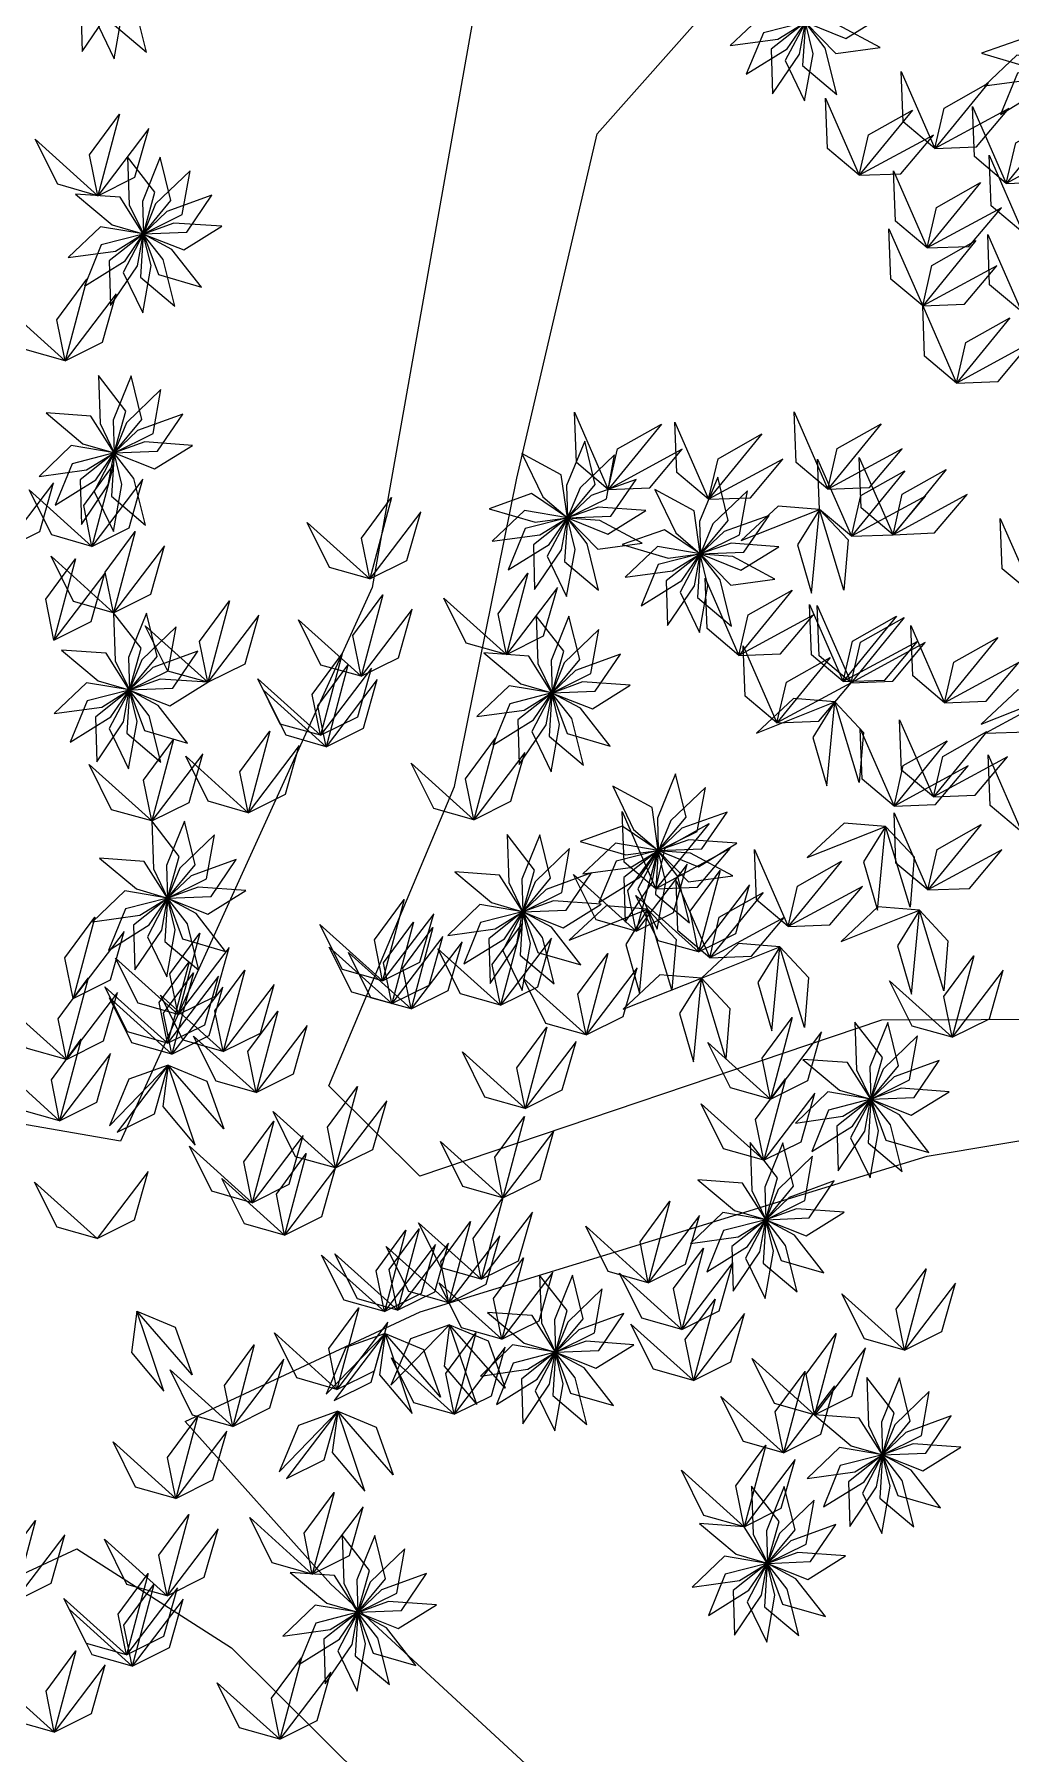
# Model space of a CAD drawing. Header units: inches. Extents: x -422522 to 22891, y -2973 to 414515.
# Drawn here: x 16806.9 to 16876.3, y 8035.8 to 8158.2 of the extents above; entities that cross this region are included whole.
import ezdxf

# ---------------------------------------------------------------- set-up
doc = ezdxf.new("R2010")
doc.units = ezdxf.units.IN
doc.header["$MEASUREMENT"] = 0
doc.layers.add('ARREDAMENTO', color=8, linetype='Continuous', lineweight=18)

msp = doc.modelspace()

# ---------------------------------------------------------------- linework, layer by layer
at = {"layer": 'ARREDAMENTO', "linetype": 'Continuous', "lineweight": 0}
for points in [[(16841.63, 8179.46), (16830.9, 8118.81), (16813, 8079.41), (16773, 8086.35), (16732.27, 8114.57), (16732.17, 8140.36), (16726.28, 8164.19)], [(16902.59, 8088.14), (16867.13, 8088), (16834.29, 8076.91), (16827.82, 8083.34), (16836.76, 8104.65), (16841.19, 8126.59), (16846.9, 8151.11), (16857.81, 8163.41), (16870.05, 8168.61), (16894.53, 8172.57)], [(16849.55, 7964.78), (16847.52, 7989.92), (16849.35, 8016.36), (16846.72, 8030.54), (16827.95, 8047.87), (16817.59, 8059.44), (16834.32, 8067.24), (16870.39, 8078.34), (16901.96, 8083.62)], [(16736.05, 7969.5), (16744.39, 7979.85), (16750.79, 7992.77), (16755.91, 8003.11), (16764.26, 8010.23), (16780.33, 8023.19), (16789.97, 8032.9), (16801.52, 8046.48), (16809.89, 8050.38), (16820.88, 8043.33), (16833.82, 8030.49), (16840.96, 8018.91), (16838.52, 7981.5), (16841.81, 7965.4)]]:
    msp.add_lwpolyline(points, dxfattribs=at)
at = {"layer": 'ARREDAMENTO', "lineweight": 0}
for points in [[(16810.27, 8156.96), (16812.18, 8159.78), (16812.59, 8162.05), (16810.17, 8160.14), (16810.27, 8156.96)], [(16812.55, 8156.45), (16813.14, 8159.81), (16812.59, 8162.05), (16811.16, 8159.32), (16812.55, 8156.45)], [(16814.83, 8156.92), (16814.01, 8160.23), (16812.59, 8162.05), (16812.4, 8158.97), (16814.83, 8156.92)], [(16856.37, 8157.39), (16859.75, 8157.85), (16861.72, 8159.05), (16858.68, 8159.58), (16856.37, 8157.39)], [(16867.31, 8159.57), (16863.91, 8159.82), (16861.73, 8159.05), (16864.6, 8157.9), (16867.31, 8159.57)], [(16857.51, 8155.35), (16860.41, 8157.15), (16861.72, 8159.05), (16858.73, 8158.3), (16857.51, 8155.35)], [(16859.38, 8153.96), (16861.3, 8156.78), (16861.72, 8159.05), (16859.29, 8157.14), (16859.38, 8153.96)], [(16861.66, 8153.45), (16862.26, 8156.8), (16861.72, 8159.04), (16860.28, 8156.32), (16861.66, 8153.45)], [(16863.94, 8153.9), (16863.13, 8157.21), (16861.73, 8159.04), (16861.52, 8155.96), (16863.94, 8153.9)], [(16867.03, 8157.25), (16864.03, 8158.87), (16861.73, 8159.04), (16863.88, 8156.83), (16867.03, 8157.25)], [(16874.24, 8156.84), (16877.51, 8155.88), (16879.8, 8156.18), (16877.24, 8157.9), (16874.24, 8156.84)], [(16874.45, 8154.51), (16877.83, 8154.97), (16879.8, 8156.18), (16876.76, 8156.71), (16874.45, 8154.51)], [(16870.93, 8150.05), (16868.66, 8151.96), (16868.52, 8155.55), (16870.93, 8150.05)], [(16875.59, 8152.48), (16878.49, 8154.27), (16879.8, 8156.18), (16876.81, 8155.42), (16875.59, 8152.48)], [(16870.93, 8150.05), (16871.59, 8152.94), (16874.72, 8154.7), (16870.93, 8150.05)], [(16865.55, 8148.15), (16863.28, 8150.06), (16863.14, 8153.64), (16865.55, 8148.15)], [(16876.01, 8147.57), (16873.75, 8149.48), (16873.61, 8153.06), (16876.01, 8147.57)], [(16811.37, 8146.7), (16810.78, 8149.61), (16812.91, 8152.5), (16811.37, 8146.7)], [(16865.55, 8148.15), (16866.21, 8151.04), (16869.34, 8152.8), (16865.55, 8148.15)], [(16870.93, 8150.05), (16873.89, 8150.17), (16876.2, 8152.91), (16870.93, 8150.05)], [(16876.01, 8147.57), (16876.68, 8150.46), (16879.8, 8152.22), (16876.01, 8147.57)], [(16811.37, 8146.7), (16808.52, 8147.51), (16806.92, 8150.72), (16811.37, 8146.7)], [(16811.37, 8146.7), (16814.02, 8148.02), (16815, 8151.48), (16811.37, 8146.7)], [(16865.55, 8148.15), (16868.51, 8148.26), (16870.82, 8151.01), (16865.55, 8148.15)], [(16813.49, 8149.47), (16813.61, 8146.06), (16814.62, 8143.99), (16815.44, 8146.96), (16813.49, 8149.47)], [(16815.82, 8149.45), (16814.55, 8146.29), (16814.62, 8143.98), (16816.58, 8146.36), (16815.82, 8149.45)], [(16877.19, 8144.09), (16874.92, 8145.99), (16874.78, 8149.58), (16877.19, 8144.09)], [(16876.01, 8147.57), (16878.98, 8147.68), (16881.29, 8150.43), (16876.01, 8147.57)], [(16817.94, 8148.48), (16815.49, 8146.12), (16814.62, 8143.98), (16817.38, 8145.35), (16817.94, 8148.48)], [(16870.39, 8142.98), (16868.12, 8144.89), (16867.98, 8148.47), (16870.39, 8142.98)], [(16870.39, 8142.98), (16868.12, 8144.89), (16867.98, 8148.47), (16870.39, 8142.98)], [(16870.39, 8142.98), (16871.05, 8145.87), (16874.18, 8147.63), (16870.39, 8142.98)], [(16870.39, 8142.98), (16871.05, 8145.87), (16874.18, 8147.63), (16870.39, 8142.98)], [(16809.78, 8146.82), (16812.39, 8144.63), (16814.61, 8143.98), (16812.96, 8146.59), (16809.78, 8146.82)], [(16819.49, 8146.74), (16816.29, 8145.57), (16814.62, 8143.98), (16817.7, 8144.11), (16819.49, 8146.74)], [(16870.39, 8142.98), (16873.35, 8143.09), (16875.66, 8145.84), (16870.39, 8142.98)], [(16870.39, 8142.98), (16873.35, 8143.09), (16875.66, 8145.84), (16870.39, 8142.98)], [(16809.27, 8142.29), (16812.64, 8142.76), (16814.6, 8143.98), (16811.56, 8144.49), (16809.27, 8142.29)], [(16820.19, 8144.52), (16816.79, 8144.75), (16814.62, 8143.97), (16817.49, 8142.84), (16820.19, 8144.52)], [(16810.42, 8140.26), (16813.31, 8142.07), (16814.6, 8143.97), (16811.62, 8143.21), (16810.42, 8140.26)], [(16812.29, 8138.88), (16814.2, 8141.7), (16814.61, 8143.97), (16812.19, 8142.06), (16812.29, 8138.88)], [(16814.57, 8138.37), (16815.16, 8141.73), (16814.61, 8143.97), (16813.18, 8141.24), (16814.57, 8138.37)], [(16816.85, 8138.84), (16816.03, 8142.15), (16814.61, 8143.97), (16814.42, 8140.89), (16816.85, 8138.84)], [(16818.75, 8140.19), (16816.65, 8142.88), (16814.62, 8143.97), (16815.69, 8141.08), (16818.75, 8140.19)], [(16870.06, 8138.85), (16867.79, 8140.76), (16867.66, 8144.35), (16870.06, 8138.85)], [(16870.06, 8138.85), (16870.72, 8141.74), (16873.85, 8143.5), (16870.06, 8138.85)], [(16877.09, 8138.45), (16874.82, 8140.35), (16874.69, 8143.94), (16877.09, 8138.45)], [(16870.06, 8138.85), (16873.03, 8138.97), (16875.34, 8141.71), (16870.06, 8138.85)], [(16809.05, 8134.95), (16808.47, 8137.86), (16810.59, 8140.75), (16809.05, 8134.95)], [(16809.05, 8134.95), (16811.7, 8136.27), (16812.68, 8139.72), (16809.05, 8134.95)], [(16809.05, 8134.95), (16806.2, 8135.76), (16804.6, 8138.97), (16809.05, 8134.95)], [(16872.47, 8133.36), (16870.2, 8135.27), (16870.06, 8138.85), (16872.47, 8133.36)], [(16872.47, 8133.36), (16873.13, 8136.25), (16876.26, 8138.01), (16872.47, 8133.36)], [(16872.47, 8133.36), (16875.43, 8133.47), (16877.74, 8136.22), (16872.47, 8133.36)], [(16811.42, 8133.89), (16811.54, 8130.48), (16812.54, 8128.4), (16813.37, 8131.37), (16811.42, 8133.89)], [(16813.75, 8133.87), (16812.47, 8130.71), (16812.55, 8128.4), (16814.51, 8130.78), (16813.75, 8133.87)], [(16815.87, 8132.9), (16813.42, 8130.53), (16812.55, 8128.4), (16815.31, 8129.77), (16815.87, 8132.9)], [(16807.71, 8131.24), (16810.32, 8129.04), (16812.54, 8128.4), (16810.88, 8131.01), (16807.71, 8131.24)], [(16817.42, 8131.16), (16814.21, 8129.99), (16812.55, 8128.39), (16815.63, 8128.52), (16817.42, 8131.16)], [(16847.69, 8125.79), (16845.42, 8127.7), (16845.28, 8131.28), (16847.69, 8125.79)], [(16863.32, 8125.82), (16861.05, 8127.72), (16860.91, 8131.31), (16863.32, 8125.82)], [(16847.69, 8125.79), (16848.35, 8128.68), (16851.48, 8130.44), (16847.69, 8125.79)], [(16854.83, 8125.09), (16852.57, 8127), (16852.43, 8130.58), (16854.83, 8125.09)], [(16863.32, 8125.82), (16863.98, 8128.71), (16867.1, 8130.47), (16863.32, 8125.82)], [(16807.2, 8126.7), (16810.57, 8127.18), (16812.53, 8128.39), (16809.49, 8128.91), (16807.2, 8126.7)], [(16818.12, 8128.93), (16814.72, 8129.17), (16812.55, 8128.39), (16815.42, 8127.25), (16818.12, 8128.93)], [(16846.03, 8129.23), (16844.73, 8126.07), (16844.8, 8123.77), (16846.77, 8126.14), (16846.03, 8129.23)], [(16847.69, 8125.79), (16850.65, 8125.9), (16852.96, 8128.65), (16847.69, 8125.79)], [(16854.83, 8125.09), (16855.5, 8127.98), (16858.62, 8129.74), (16854.83, 8125.09)], [(16863.32, 8125.82), (16866.28, 8125.93), (16868.59, 8128.68), (16863.32, 8125.82)], [(16808.34, 8124.68), (16811.23, 8126.48), (16812.53, 8128.39), (16809.54, 8127.62), (16808.34, 8124.68)], [(16810.22, 8123.29), (16812.12, 8126.12), (16812.53, 8128.39), (16810.12, 8126.47), (16810.22, 8123.29)], [(16810.95, 8121.74), (16810.37, 8124.65), (16812.5, 8127.54), (16810.95, 8121.74)], [(16812.49, 8122.79), (16813.09, 8126.15), (16812.54, 8128.39), (16811.11, 8125.65), (16812.49, 8122.79)], [(16814.78, 8123.25), (16813.95, 8126.56), (16812.54, 8128.38), (16812.35, 8125.31), (16814.78, 8123.25)], [(16841.55, 8128.34), (16843.03, 8125.27), (16844.79, 8123.77), (16844.35, 8126.82), (16841.55, 8128.34)], [(16848.14, 8128.25), (16845.68, 8125.9), (16844.8, 8123.77), (16847.57, 8125.12), (16848.14, 8128.25)], [(16854.83, 8125.09), (16857.8, 8125.2), (16860.11, 8127.95), (16854.83, 8125.09)], [(16864.99, 8122.46), (16862.72, 8124.37), (16862.58, 8127.95), (16864.99, 8122.46)], [(16867.95, 8122.57), (16865.68, 8124.48), (16865.54, 8128.07), (16867.95, 8122.57)], [(16804.59, 8121.47), (16807.24, 8122.79), (16808.22, 8126.25), (16804.59, 8121.47)], [(16810.95, 8121.74), (16813.61, 8123.06), (16814.59, 8126.51), (16810.95, 8121.74)], [(16849.68, 8126.5), (16846.47, 8125.35), (16844.8, 8123.76), (16847.88, 8123.88), (16849.68, 8126.5)], [(16855.48, 8126.67), (16854.19, 8123.51), (16854.25, 8121.21), (16856.23, 8123.57), (16855.48, 8126.67)], [(16864.99, 8122.46), (16865.65, 8125.35), (16868.78, 8127.11), (16864.99, 8122.46)], [(16867.95, 8122.57), (16868.61, 8125.46), (16871.74, 8127.22), (16867.95, 8122.57)], [(16810.95, 8121.74), (16808.1, 8122.55), (16806.5, 8125.76), (16810.95, 8121.74)], [(16830.72, 8119.42), (16830.14, 8122.33), (16832.26, 8125.22), (16830.72, 8119.42)], [(16839.22, 8124.42), (16842.5, 8123.46), (16844.78, 8123.77), (16842.22, 8125.49), (16839.22, 8124.42)], [(16851.01, 8125.78), (16852.49, 8122.71), (16854.24, 8121.21), (16853.81, 8124.26), (16851.01, 8125.78)], [(16857.6, 8125.69), (16855.13, 8123.34), (16854.25, 8121.2), (16857.02, 8122.56), (16857.6, 8125.69)], [(16864.99, 8122.46), (16867.95, 8122.57), (16870.26, 8125.32), (16864.99, 8122.46)], [(16867.95, 8122.57), (16870.91, 8122.69), (16873.22, 8125.43), (16867.95, 8122.57)], [(16830.72, 8119.42), (16833.37, 8120.74), (16834.35, 8124.2), (16830.72, 8119.42)], [(16839.44, 8122.1), (16842.82, 8122.56), (16844.78, 8123.76), (16841.74, 8124.29), (16839.44, 8122.1)], [(16840.58, 8120.06), (16843.48, 8121.86), (16844.78, 8123.76), (16841.79, 8123.01), (16840.58, 8120.06)], [(16842.45, 8118.67), (16844.36, 8121.49), (16844.78, 8123.76), (16842.36, 8121.85), (16842.45, 8118.67)], [(16844.72, 8118.16), (16845.33, 8121.51), (16844.79, 8123.75), (16843.34, 8121.03), (16844.72, 8118.16)], [(16847, 8118.61), (16846.2, 8121.92), (16844.79, 8123.75), (16844.58, 8120.67), (16847, 8118.61)], [(16850.37, 8124.28), (16846.97, 8124.53), (16844.8, 8123.76), (16847.66, 8122.61), (16850.37, 8124.28)], [(16850.1, 8121.96), (16847.1, 8123.58), (16844.8, 8123.75), (16846.94, 8121.54), (16850.1, 8121.96)], [(16859.13, 8123.94), (16855.93, 8122.79), (16854.25, 8121.2), (16857.34, 8121.32), (16859.13, 8123.94)], [(16862.72, 8124.37), (16859.77, 8124.61), (16857.15, 8122.15), (16862.72, 8124.37)], [(16862.72, 8124.37), (16861.16, 8121.85), (16862.14, 8118.4), (16862.72, 8124.37)], [(16862.72, 8124.37), (16864.75, 8122.2), (16864.46, 8118.63), (16862.72, 8124.37)], [(16877.99, 8118.23), (16875.72, 8120.14), (16875.58, 8123.73), (16877.99, 8118.23)], [(16812.5, 8117.01), (16811.91, 8119.91), (16814.04, 8122.8), (16812.5, 8117.01)], [(16830.72, 8119.42), (16827.87, 8120.23), (16826.27, 8123.44), (16830.72, 8119.42)], [(16848.68, 8121.86), (16851.95, 8120.9), (16854.24, 8121.21), (16851.68, 8122.92), (16848.68, 8121.86)], [(16812.5, 8117.01), (16815.15, 8118.33), (16816.13, 8121.78), (16812.5, 8117.01)], [(16848.89, 8119.54), (16852.27, 8120), (16854.24, 8121.2), (16851.2, 8121.73), (16848.89, 8119.54)], [(16859.83, 8121.71), (16856.43, 8121.97), (16854.25, 8121.2), (16857.12, 8120.05), (16859.83, 8121.71)], [(16808.25, 8115.06), (16807.67, 8117.97), (16809.79, 8120.86), (16808.25, 8115.06)], [(16812.5, 8117.01), (16809.65, 8117.81), (16808.05, 8121.03), (16812.5, 8117.01)], [(16850.03, 8117.5), (16852.93, 8119.3), (16854.24, 8121.2), (16851.25, 8120.44), (16850.03, 8117.5)], [(16851.9, 8116.11), (16853.82, 8118.93), (16854.24, 8121.19), (16851.81, 8119.29), (16851.9, 8116.11)], [(16854.17, 8115.6), (16854.78, 8118.95), (16854.24, 8121.19), (16852.8, 8118.47), (16854.17, 8115.6)], [(16856.46, 8116.05), (16855.65, 8119.36), (16854.24, 8121.19), (16854.04, 8118.11), (16856.46, 8116.05)], [(16859.55, 8119.4), (16856.55, 8121.01), (16854.25, 8121.19), (16856.4, 8118.98), (16859.55, 8119.4)], [(16808.25, 8115.06), (16810.9, 8116.38), (16811.88, 8119.84), (16808.25, 8115.06)], [(16840.44, 8114.04), (16839.85, 8116.94), (16841.98, 8119.83), (16840.44, 8114.04)], [(16840.44, 8114.04), (16843.09, 8115.36), (16844.07, 8118.81), (16840.44, 8114.04)], [(16856.99, 8113.97), (16854.72, 8115.88), (16854.59, 8119.47), (16856.99, 8113.97)], [(16819.2, 8112.06), (16818.61, 8114.96), (16820.74, 8117.85), (16819.2, 8112.06)], [(16830.1, 8112.49), (16829.52, 8115.39), (16831.65, 8118.28), (16830.1, 8112.49)], [(16840.44, 8114.04), (16837.59, 8114.84), (16835.99, 8118.05), (16840.44, 8114.04)], [(16856.99, 8113.97), (16857.65, 8116.86), (16860.78, 8118.62), (16856.99, 8113.97)], [(16864.41, 8112.11), (16862.14, 8114.02), (16862, 8117.6), (16864.41, 8112.11)], [(16812.5, 8117.01), (16812.62, 8113.6), (16813.62, 8111.52), (16814.45, 8114.49), (16812.5, 8117.01)], [(16814.83, 8116.99), (16813.55, 8113.83), (16813.63, 8111.52), (16815.59, 8113.9), (16814.83, 8116.99)], [(16819.2, 8112.06), (16821.85, 8113.38), (16822.83, 8116.83), (16819.2, 8112.06)], [(16830.1, 8112.49), (16827.25, 8113.29), (16825.65, 8116.51), (16830.1, 8112.49)], [(16830.1, 8112.49), (16832.76, 8113.81), (16833.73, 8117.26), (16830.1, 8112.49)], [(16842.56, 8116.8), (16842.68, 8113.39), (16843.69, 8111.32), (16844.52, 8114.29), (16842.56, 8116.8)], [(16844.89, 8116.78), (16843.62, 8113.62), (16843.69, 8111.31), (16845.66, 8113.69), (16844.89, 8116.78)], [(16856.99, 8113.97), (16859.95, 8114.09), (16862.26, 8116.83), (16856.99, 8113.97)], [(16864.97, 8112.03), (16862.7, 8113.94), (16862.56, 8117.53), (16864.97, 8112.03)], [(16864.41, 8112.11), (16865.07, 8115), (16868.2, 8116.76), (16864.41, 8112.11)], [(16864.97, 8112.03), (16865.63, 8114.92), (16868.75, 8116.68), (16864.97, 8112.03)], [(16816.95, 8116.02), (16814.5, 8113.65), (16813.63, 8111.52), (16816.39, 8112.89), (16816.95, 8116.02)], [(16819.2, 8112.06), (16816.35, 8112.86), (16814.75, 8116.07), (16819.2, 8112.06)], [(16847.01, 8115.82), (16844.56, 8113.45), (16843.69, 8111.31), (16846.45, 8112.68), (16847.01, 8115.82)], [(16871.62, 8110.61), (16869.35, 8112.52), (16869.21, 8116.1), (16871.62, 8110.61)], [(16871.62, 8110.61), (16872.28, 8113.5), (16875.4, 8115.26), (16871.62, 8110.61)], [(16808.79, 8114.36), (16811.4, 8112.17), (16813.61, 8111.52), (16811.96, 8114.13), (16808.79, 8114.36)], [(16818.5, 8114.28), (16815.29, 8113.11), (16813.63, 8111.52), (16816.71, 8111.64), (16818.5, 8114.28)], [(16827.22, 8108.29), (16826.63, 8111.19), (16828.76, 8114.08), (16827.22, 8108.29)], [(16838.85, 8114.15), (16841.46, 8111.96), (16843.68, 8111.32), (16842.03, 8113.92), (16838.85, 8114.15)], [(16848.56, 8114.07), (16845.36, 8112.9), (16843.69, 8111.31), (16846.77, 8111.44), (16848.56, 8114.07)], [(16859.69, 8109.17), (16857.43, 8111.08), (16857.29, 8114.66), (16859.69, 8109.17)], [(16864.41, 8112.11), (16867.37, 8112.22), (16869.68, 8114.97), (16864.41, 8112.11)], [(16864.97, 8112.03), (16867.93, 8112.15), (16870.24, 8114.89), (16864.97, 8112.03)], [(16827.62, 8107.48), (16827.04, 8110.39), (16829.17, 8113.28), (16827.62, 8107.48)], [(16827.22, 8108.29), (16829.87, 8109.61), (16830.85, 8113.06), (16827.22, 8108.29)], [(16859.69, 8109.17), (16860.36, 8112.06), (16863.48, 8113.82), (16859.69, 8109.17)], [(16871.62, 8110.61), (16874.58, 8110.72), (16876.89, 8113.47), (16871.62, 8110.61)], [(16808.28, 8109.83), (16811.65, 8110.3), (16813.61, 8111.52), (16810.57, 8112.03), (16808.28, 8109.83)], [(16809.42, 8107.8), (16812.31, 8109.61), (16813.61, 8111.51), (16810.62, 8110.75), (16809.42, 8107.8)], [(16811.3, 8106.41), (16813.2, 8109.24), (16813.61, 8111.51), (16811.2, 8109.59), (16811.3, 8106.41)], [(16813.57, 8105.91), (16814.17, 8109.27), (16813.62, 8111.51), (16812.19, 8108.77), (16813.57, 8105.91)], [(16815.86, 8106.38), (16815.03, 8109.68), (16813.62, 8111.51), (16813.43, 8108.43), (16815.86, 8106.38)], [(16817.75, 8107.73), (16815.66, 8110.42), (16813.62, 8111.51), (16814.7, 8108.62), (16817.75, 8107.73)], [(16819.2, 8112.06), (16815.8, 8112.29), (16813.63, 8111.51), (16816.5, 8110.38), (16819.2, 8112.06)], [(16827.22, 8108.29), (16824.36, 8109.09), (16822.77, 8112.3), (16827.22, 8108.29)], [(16827.62, 8107.48), (16824.77, 8108.29), (16823.17, 8111.5), (16827.62, 8107.48)], [(16827.62, 8107.48), (16830.28, 8108.8), (16831.25, 8112.25), (16827.62, 8107.48)], [(16838.34, 8109.62), (16841.71, 8110.09), (16843.67, 8111.31), (16840.63, 8111.82), (16838.34, 8109.62)], [(16849.26, 8111.85), (16845.86, 8112.09), (16843.69, 8111.3), (16846.56, 8110.17), (16849.26, 8111.85)], [(16859.69, 8109.17), (16862.66, 8109.29), (16864.97, 8112.03), (16859.69, 8109.17)], [(16879.8, 8111.29), (16876.84, 8111.53), (16874.22, 8109.08), (16879.8, 8111.29)], [(16839.49, 8107.59), (16842.38, 8109.4), (16843.67, 8111.31), (16840.69, 8110.54), (16839.49, 8107.59)], [(16841.36, 8106.21), (16843.27, 8109.03), (16843.68, 8111.3), (16841.26, 8109.39), (16841.36, 8106.21)], [(16843.64, 8105.7), (16844.23, 8109.06), (16843.68, 8111.3), (16842.25, 8108.57), (16843.64, 8105.7)], [(16845.92, 8106.17), (16845.1, 8109.48), (16843.68, 8111.3), (16843.49, 8108.22), (16845.92, 8106.17)], [(16847.82, 8107.52), (16845.72, 8110.21), (16843.69, 8111.3), (16844.76, 8108.41), (16847.82, 8107.52)], [(16863.81, 8110.66), (16860.86, 8110.9), (16858.24, 8108.45), (16863.81, 8110.66)], [(16863.81, 8110.66), (16862.25, 8108.14), (16863.23, 8104.69), (16863.81, 8110.66)], [(16863.81, 8110.66), (16865.84, 8108.49), (16865.55, 8104.92), (16863.81, 8110.66)], [(16874.53, 8108.43), (16877.49, 8108.54), (16879.8, 8111.29), (16874.53, 8108.43)], [(16870.83, 8103.9), (16868.56, 8105.81), (16868.42, 8109.4), (16870.83, 8103.9)], [(16815.22, 8102.19), (16814.63, 8105.09), (16816.76, 8107.98), (16815.22, 8102.19)], [(16822.08, 8102.78), (16821.49, 8105.69), (16823.62, 8108.58), (16822.08, 8102.78)], [(16838.12, 8102.28), (16837.54, 8105.19), (16839.66, 8108.08), (16838.12, 8102.28)], [(16868.02, 8103.25), (16865.75, 8105.16), (16865.61, 8108.75), (16868.02, 8103.25)], [(16868.02, 8103.25), (16868.68, 8106.14), (16871.81, 8107.9), (16868.02, 8103.25)], [(16870.83, 8103.9), (16871.49, 8106.79), (16874.62, 8108.55), (16870.83, 8103.9)], [(16815.22, 8102.19), (16817.87, 8103.51), (16818.85, 8106.96), (16815.22, 8102.19)], [(16822.08, 8102.78), (16819.23, 8103.59), (16817.63, 8106.8), (16822.08, 8102.78)], [(16822.08, 8102.78), (16824.73, 8104.11), (16825.71, 8107.56), (16822.08, 8102.78)], [(16838.12, 8102.28), (16840.77, 8103.6), (16841.75, 8107.06), (16838.12, 8102.28)], [(16870.83, 8103.9), (16873.79, 8104.02), (16876.1, 8106.76), (16870.83, 8103.9)], [(16877.12, 8101.39), (16874.85, 8103.3), (16874.72, 8106.89), (16877.12, 8101.39)], [(16815.22, 8102.19), (16812.36, 8102.99), (16810.76, 8106.21), (16815.22, 8102.19)], [(16838.12, 8102.28), (16835.27, 8103.09), (16833.67, 8106.3), (16838.12, 8102.28)], [(16852.48, 8105.55), (16851.19, 8102.39), (16851.25, 8100.09), (16853.23, 8102.46), (16852.48, 8105.55)], [(16868.02, 8103.25), (16870.98, 8103.37), (16873.29, 8106.11), (16868.02, 8103.25)], [(16848.01, 8104.66), (16849.49, 8101.59), (16851.25, 8100.09), (16850.81, 8103.14), (16848.01, 8104.66)], [(16854.6, 8104.57), (16852.14, 8102.22), (16851.26, 8100.09), (16854.02, 8101.44), (16854.6, 8104.57)], [(16851.08, 8097.36), (16848.82, 8099.27), (16848.68, 8102.86), (16851.08, 8097.36)], [(16815.22, 8102.19), (16815.33, 8098.78), (16816.34, 8096.7), (16817.17, 8099.67), (16815.22, 8102.19)], [(16817.55, 8102.17), (16816.27, 8099.01), (16816.34, 8096.7), (16818.31, 8099.08), (16817.55, 8102.17)], [(16845.68, 8100.74), (16848.95, 8099.78), (16851.24, 8100.09), (16848.68, 8101.81), (16845.68, 8100.74)], [(16851.08, 8097.36), (16851.75, 8100.25), (16854.87, 8102.01), (16851.08, 8097.36)], [(16856.14, 8102.82), (16852.93, 8101.67), (16851.26, 8100.08), (16854.34, 8100.2), (16856.14, 8102.82)], [(16867.42, 8101.8), (16864.47, 8102.04), (16861.85, 8099.59), (16867.42, 8101.8)], [(16867.42, 8101.8), (16865.86, 8099.28), (16866.84, 8095.83), (16867.42, 8101.8)], [(16867.42, 8101.8), (16869.45, 8099.64), (16869.16, 8096.06), (16867.42, 8101.8)], [(16870.43, 8097.28), (16868.16, 8099.18), (16868.02, 8102.77), (16870.43, 8097.28)], [(16870.43, 8097.28), (16871.09, 8100.17), (16874.22, 8101.93), (16870.43, 8097.28)], [(16819.67, 8101.2), (16817.22, 8098.84), (16816.34, 8096.7), (16819.11, 8098.07), (16819.67, 8101.2)], [(16840.49, 8101.22), (16840.61, 8097.81), (16841.61, 8095.73), (16842.44, 8098.7), (16840.49, 8101.22)], [(16842.82, 8101.2), (16841.54, 8098.04), (16841.62, 8095.73), (16843.58, 8098.11), (16842.82, 8101.2)], [(16845.89, 8098.42), (16849.27, 8098.88), (16851.24, 8100.08), (16848.2, 8100.61), (16845.89, 8098.42)], [(16856.83, 8100.6), (16853.43, 8100.85), (16851.26, 8100.08), (16854.12, 8098.93), (16856.83, 8100.6)], [(16811.5, 8099.54), (16814.12, 8097.35), (16816.33, 8096.7), (16814.68, 8099.31), (16811.5, 8099.54)], [(16821.21, 8099.46), (16818.01, 8098.29), (16816.34, 8096.7), (16819.43, 8096.82), (16821.21, 8099.46)], [(16844.94, 8100.23), (16842.49, 8097.86), (16841.62, 8095.73), (16844.38, 8097.1), (16844.94, 8100.23)], [(16847.03, 8096.38), (16849.93, 8098.18), (16851.24, 8100.08), (16848.25, 8099.33), (16847.03, 8096.38)], [(16848.9, 8094.99), (16850.82, 8097.81), (16851.24, 8100.08), (16848.81, 8098.17), (16848.9, 8094.99)], [(16849.68, 8094.35), (16849.09, 8097.25), (16851.22, 8100.14), (16849.68, 8094.35)], [(16851.18, 8094.48), (16851.78, 8097.83), (16851.24, 8100.07), (16849.8, 8097.35), (16851.18, 8094.48)], [(16853.46, 8094.93), (16852.65, 8098.24), (16851.25, 8100.07), (16851.04, 8096.99), (16853.46, 8094.93)], [(16851.08, 8097.36), (16854.05, 8097.48), (16856.36, 8100.22), (16851.08, 8097.36)], [(16856.56, 8098.28), (16853.55, 8099.9), (16851.25, 8100.07), (16853.4, 8097.86), (16856.56, 8098.28)], [(16860.5, 8094.67), (16858.23, 8096.58), (16858.09, 8100.17), (16860.5, 8094.67)], [(16860.5, 8094.67), (16861.16, 8097.56), (16864.29, 8099.32), (16860.5, 8094.67)], [(16870.43, 8097.28), (16873.39, 8097.39), (16875.7, 8100.14), (16870.43, 8097.28)], [(16836.78, 8098.57), (16839.39, 8096.38), (16841.61, 8095.73), (16839.95, 8098.34), (16836.78, 8098.57)], [(16846.49, 8098.49), (16843.28, 8097.32), (16841.62, 8095.72), (16844.7, 8095.85), (16846.49, 8098.49)], [(16849.68, 8094.35), (16846.82, 8095.15), (16845.22, 8098.37), (16849.68, 8094.35)], [(16849.68, 8094.35), (16852.33, 8095.67), (16853.31, 8099.12), (16849.68, 8094.35)], [(16854.92, 8092.46), (16852.65, 8094.37), (16852.52, 8097.95), (16854.92, 8092.46)], [(16854.1, 8092.87), (16853.52, 8095.77), (16855.65, 8098.66), (16854.1, 8092.87)], [(16810.99, 8095.01), (16814.37, 8095.48), (16816.33, 8096.7), (16813.29, 8097.21), (16810.99, 8095.01)], [(16821.91, 8097.24), (16818.51, 8097.47), (16816.34, 8096.69), (16819.21, 8095.56), (16821.91, 8097.24)], [(16854.1, 8092.87), (16851.25, 8093.67), (16849.65, 8096.89), (16854.1, 8092.87)], [(16854.1, 8092.87), (16856.76, 8094.19), (16857.73, 8097.64), (16854.1, 8092.87)], [(16854.92, 8092.46), (16855.58, 8095.35), (16858.71, 8097.11), (16854.92, 8092.46)], [(16860.5, 8094.67), (16863.46, 8094.79), (16865.77, 8097.53), (16860.5, 8094.67)], [(16812.14, 8092.98), (16815.03, 8094.79), (16816.33, 8096.69), (16813.34, 8095.93), (16812.14, 8092.98)], [(16814.01, 8091.59), (16815.92, 8094.42), (16816.33, 8096.69), (16813.91, 8094.77), (16814.01, 8091.59)], [(16816.29, 8091.09), (16816.88, 8094.45), (16816.33, 8096.69), (16814.9, 8093.95), (16816.29, 8091.09)], [(16818.57, 8091.56), (16817.75, 8094.86), (16816.34, 8096.69), (16816.14, 8093.61), (16818.57, 8091.56)], [(16820.47, 8092.91), (16818.37, 8095.6), (16816.34, 8096.69), (16817.41, 8093.8), (16820.47, 8092.91)], [(16831.64, 8090.81), (16831.05, 8093.72), (16833.18, 8096.61), (16831.64, 8090.81)], [(16831.64, 8090.81), (16834.29, 8092.13), (16835.27, 8095.59), (16831.64, 8090.81)], [(16836.27, 8094.04), (16839.64, 8094.51), (16841.6, 8095.73), (16838.56, 8096.24), (16836.27, 8094.04)], [(16837.41, 8092.01), (16840.31, 8093.81), (16841.6, 8095.72), (16838.61, 8094.96), (16837.41, 8092.01)], [(16839.29, 8090.62), (16841.19, 8093.45), (16841.6, 8095.72), (16839.19, 8093.8), (16839.29, 8090.62)], [(16841.56, 8090.12), (16842.16, 8093.48), (16841.61, 8095.72), (16840.18, 8092.98), (16841.56, 8090.12)], [(16843.85, 8090.59), (16843.02, 8093.89), (16841.61, 8095.72), (16841.42, 8092.64), (16843.85, 8090.59)], [(16845.74, 8091.94), (16843.65, 8094.63), (16841.61, 8095.72), (16842.69, 8092.83), (16845.74, 8091.94)], [(16847.19, 8096.27), (16843.79, 8096.5), (16841.62, 8095.72), (16844.49, 8094.59), (16847.19, 8096.27)], [(16850.49, 8095.91), (16847.53, 8096.15), (16844.91, 8093.7), (16850.49, 8095.91)], [(16850.49, 8095.91), (16848.93, 8093.39), (16849.91, 8089.94), (16850.49, 8095.91)], [(16850.49, 8095.91), (16852.51, 8093.75), (16852.22, 8090.17), (16850.49, 8095.91)], [(16869.84, 8095.83), (16866.88, 8096.07), (16864.26, 8093.62), (16869.84, 8095.83)], [(16869.84, 8095.83), (16868.27, 8093.31), (16869.26, 8089.86), (16869.84, 8095.83)], [(16869.84, 8095.83), (16871.86, 8093.66), (16871.57, 8090.09), (16869.84, 8095.83)], [(16809.62, 8089.56), (16809.03, 8092.46), (16811.16, 8095.35), (16809.62, 8089.56)], [(16809.62, 8089.56), (16812.27, 8090.88), (16813.25, 8094.33), (16809.62, 8089.56)], [(16831.64, 8090.81), (16828.78, 8091.62), (16827.18, 8094.83), (16831.64, 8090.81)], [(16832.29, 8089.19), (16831.71, 8092.1), (16833.83, 8094.99), (16832.29, 8089.19)], [(16833.66, 8088.81), (16833.07, 8091.71), (16835.2, 8094.6), (16833.66, 8088.81)], [(16840.02, 8089.07), (16839.44, 8091.98), (16841.57, 8094.87), (16840.02, 8089.07)], [(16854.92, 8092.46), (16857.89, 8092.57), (16860.2, 8095.32), (16854.92, 8092.46)], [(16817.1, 8088.41), (16816.51, 8091.32), (16818.64, 8094.21), (16817.1, 8088.41)], [(16817.1, 8088.41), (16819.75, 8089.73), (16820.73, 8093.18), (16817.1, 8088.41)], [(16832.29, 8089.19), (16829.44, 8090), (16827.84, 8093.21), (16832.29, 8089.19)], [(16832.29, 8089.19), (16834.95, 8090.51), (16835.92, 8093.96), (16832.29, 8089.19)], [(16833.66, 8088.81), (16836.31, 8090.13), (16837.29, 8093.58), (16833.66, 8088.81)], [(16840.02, 8089.07), (16837.17, 8089.88), (16835.57, 8093.09), (16840.02, 8089.07)], [(16840.02, 8089.07), (16842.68, 8090.39), (16843.66, 8093.85), (16840.02, 8089.07)], [(16859.9, 8093.22), (16856.95, 8093.46), (16854.33, 8091.01), (16859.9, 8093.22)], [(16859.9, 8093.22), (16858.34, 8090.7), (16859.32, 8087.25), (16859.9, 8093.22)], [(16859.9, 8093.22), (16861.93, 8091.06), (16861.64, 8087.48), (16859.9, 8093.22)], [(16817.1, 8088.41), (16814.24, 8089.22), (16812.64, 8092.43), (16817.1, 8088.41)], [(16816.33, 8086.37), (16815.75, 8089.27), (16817.87, 8092.16), (16816.33, 8086.37)], [(16833.66, 8088.81), (16830.81, 8089.61), (16829.21, 8092.82), (16833.66, 8088.81)], [(16846.11, 8086.96), (16845.52, 8089.87), (16847.65, 8092.76), (16846.11, 8086.96)], [(16872.16, 8086.79), (16871.57, 8089.69), (16873.7, 8092.58), (16872.16, 8086.79)], [(16809.14, 8085.2), (16808.55, 8088.11), (16810.68, 8091), (16809.14, 8085.2)], [(16816.65, 8085.59), (16816.06, 8088.5), (16818.19, 8091.39), (16816.65, 8085.59)], [(16816.33, 8086.37), (16818.99, 8087.69), (16819.96, 8091.14), (16816.33, 8086.37)], [(16820.29, 8085.77), (16819.71, 8088.68), (16821.83, 8091.57), (16820.29, 8085.77)], [(16846.11, 8086.96), (16843.25, 8087.77), (16841.65, 8090.98), (16846.11, 8086.96)], [(16846.11, 8086.96), (16848.76, 8088.28), (16849.74, 8091.74), (16846.11, 8086.96)], [(16854.33, 8091.01), (16851.37, 8091.25), (16848.75, 8088.8), (16854.33, 8091.01)], [(16854.33, 8091.01), (16852.76, 8088.49), (16853.75, 8085.04), (16854.33, 8091.01)], [(16854.33, 8091.01), (16856.35, 8088.85), (16856.06, 8085.27), (16854.33, 8091.01)], [(16872.16, 8086.79), (16869.31, 8087.59), (16867.71, 8090.81), (16872.16, 8086.79)], [(16872.16, 8086.79), (16874.81, 8088.11), (16875.79, 8091.56), (16872.16, 8086.79)], [(16809.14, 8085.2), (16811.79, 8086.53), (16812.77, 8089.98), (16809.14, 8085.2)], [(16816.33, 8086.37), (16813.48, 8087.18), (16811.88, 8090.39), (16816.33, 8086.37)], [(16816.65, 8085.59), (16813.8, 8086.4), (16812.2, 8089.61), (16816.65, 8085.59)], [(16820.29, 8085.77), (16817.44, 8086.58), (16815.84, 8089.79), (16820.29, 8085.77)], [(16816.65, 8085.59), (16819.3, 8086.91), (16820.28, 8090.36), (16816.65, 8085.59)], [(16820.29, 8085.77), (16822.95, 8087.09), (16823.92, 8090.55), (16820.29, 8085.77)], [(16809.14, 8085.2), (16806.28, 8086.01), (16804.69, 8089.22), (16809.14, 8085.2)], [(16822.65, 8082.86), (16822.06, 8085.77), (16824.19, 8088.66), (16822.65, 8082.86)], [(16859.23, 8082.39), (16858.65, 8085.3), (16860.77, 8088.19), (16859.23, 8082.39)], [(16822.65, 8082.86), (16825.3, 8084.18), (16826.28, 8087.63), (16822.65, 8082.86)], [(16841.77, 8081.73), (16841.18, 8084.63), (16843.31, 8087.52), (16841.77, 8081.73)], [(16859.23, 8082.39), (16861.89, 8083.72), (16862.86, 8087.17), (16859.23, 8082.39)], [(16865.24, 8087.87), (16865.36, 8084.47), (16866.36, 8082.39), (16867.19, 8085.36), (16865.24, 8087.87)], [(16867.57, 8087.85), (16866.29, 8084.69), (16866.37, 8082.39), (16868.33, 8084.76), (16867.57, 8087.85)], [(16808.66, 8080.85), (16808.07, 8083.76), (16810.2, 8086.65), (16808.66, 8080.85)], [(16822.65, 8082.86), (16819.79, 8083.67), (16818.19, 8086.88), (16822.65, 8082.86)], [(16841.77, 8081.73), (16838.91, 8082.53), (16837.31, 8085.75), (16841.77, 8081.73)], [(16841.77, 8081.73), (16844.42, 8083.05), (16845.4, 8086.5), (16841.77, 8081.73)], [(16859.23, 8082.39), (16856.38, 8083.2), (16854.78, 8086.41), (16859.23, 8082.39)], [(16869.69, 8086.89), (16867.24, 8084.52), (16866.37, 8082.38), (16869.13, 8083.76), (16869.69, 8086.89)], [(16808.66, 8080.85), (16805.81, 8081.66), (16804.21, 8084.87), (16808.66, 8080.85)], [(16808.66, 8080.85), (16811.31, 8082.17), (16812.29, 8085.63), (16808.66, 8080.85)], [(16816.38, 8084.8), (16813.59, 8083.81), (16812.21, 8080.49), (16816.38, 8084.8)], [(16812.75, 8080.03), (16815.41, 8081.35), (16816.38, 8084.8), (16812.75, 8080.03)], [(16816.38, 8084.8), (16815.99, 8081.86), (16818.31, 8079.12), (16816.38, 8084.8)], [(16816.38, 8084.8), (16819.12, 8083.66), (16820.33, 8080.28), (16816.38, 8084.8)], [(16861.53, 8085.22), (16864.14, 8083.03), (16866.36, 8082.39), (16864.7, 8084.99), (16861.53, 8085.22)], [(16871.24, 8085.14), (16868.03, 8083.98), (16866.37, 8082.38), (16869.45, 8082.51), (16871.24, 8085.14)], [(16828.29, 8077.49), (16827.71, 8080.39), (16829.84, 8083.28), (16828.29, 8077.49)], [(16858.75, 8078.04), (16858.17, 8080.95), (16860.3, 8083.84), (16858.75, 8078.04)], [(16828.29, 8077.49), (16830.95, 8078.81), (16831.93, 8082.26), (16828.29, 8077.49)], [(16858.75, 8078.04), (16855.9, 8078.85), (16854.3, 8082.06), (16858.75, 8078.04)], [(16858.75, 8078.04), (16861.41, 8079.36), (16862.38, 8082.82), (16858.75, 8078.04)], [(16861.02, 8080.69), (16864.39, 8081.17), (16866.35, 8082.38), (16863.31, 8082.9), (16861.02, 8080.69)], [(16862.17, 8078.66), (16865.06, 8080.47), (16866.35, 8082.38), (16863.36, 8081.61), (16862.17, 8078.66)], [(16864.04, 8077.28), (16865.95, 8080.1), (16866.35, 8082.37), (16863.94, 8080.46), (16864.04, 8077.28)], [(16866.32, 8076.78), (16866.91, 8080.13), (16866.36, 8082.37), (16864.93, 8079.64), (16866.32, 8076.78)], [(16868.6, 8077.24), (16867.77, 8080.55), (16866.36, 8082.37), (16866.17, 8079.29), (16868.6, 8077.24)], [(16870.5, 8078.6), (16868.4, 8081.28), (16866.36, 8082.37), (16867.44, 8079.48), (16870.5, 8078.6)], [(16871.94, 8082.92), (16868.54, 8083.16), (16866.37, 8082.38), (16869.24, 8081.24), (16871.94, 8082.92)], [(16822.35, 8075.02), (16821.76, 8077.93), (16823.89, 8080.82), (16822.35, 8075.02)], [(16828.29, 8077.49), (16825.44, 8078.29), (16823.84, 8081.51), (16828.29, 8077.49)], [(16840.2, 8075.36), (16839.61, 8078.27), (16841.74, 8081.16), (16840.2, 8075.36)], [(16822.35, 8075.02), (16825, 8076.34), (16825.98, 8079.8), (16822.35, 8075.02)], [(16840.2, 8075.36), (16842.85, 8076.68), (16843.83, 8080.14), (16840.2, 8075.36)], [(16822.35, 8075.02), (16819.49, 8075.83), (16817.89, 8079.04), (16822.35, 8075.02)], [(16824.66, 8072.71), (16824.08, 8075.62), (16826.21, 8078.51), (16824.66, 8072.71)], [(16840.2, 8075.36), (16837.35, 8076.17), (16835.75, 8079.38), (16840.2, 8075.36)], [(16857.78, 8079.3), (16857.9, 8075.89), (16858.9, 8073.82), (16859.73, 8076.79), (16857.78, 8079.3)], [(16860.11, 8079.28), (16858.83, 8076.12), (16858.9, 8073.81), (16860.87, 8076.19), (16860.11, 8079.28)], [(16811.33, 8072.47), (16813.98, 8073.79), (16814.96, 8077.24), (16811.33, 8072.47)], [(16824.66, 8072.71), (16827.32, 8074.03), (16828.29, 8077.49), (16824.66, 8072.71)], [(16862.23, 8078.32), (16859.78, 8075.95), (16858.91, 8073.81), (16861.67, 8075.18), (16862.23, 8078.32)], [(16811.33, 8072.47), (16808.48, 8073.27), (16806.88, 8076.48), (16811.33, 8072.47)], [(16824.66, 8072.71), (16821.81, 8073.52), (16820.21, 8076.73), (16824.66, 8072.71)], [(16854.07, 8076.65), (16856.68, 8074.46), (16858.89, 8073.82), (16857.24, 8076.42), (16854.07, 8076.65)], [(16863.77, 8076.57), (16860.57, 8075.4), (16858.91, 8073.81), (16861.99, 8073.94), (16863.77, 8076.57)], [(16838.66, 8069.57), (16838.07, 8072.47), (16840.2, 8075.36), (16838.66, 8069.57)], [(16850.54, 8069.32), (16849.95, 8072.23), (16852.08, 8075.12), (16850.54, 8069.32)], [(16838.66, 8069.57), (16835.8, 8070.37), (16834.2, 8073.59), (16838.66, 8069.57)], [(16836.35, 8067.9), (16835.77, 8070.8), (16837.89, 8073.69), (16836.35, 8067.9)], [(16838.66, 8069.57), (16841.31, 8070.89), (16842.29, 8074.34), (16838.66, 8069.57)], [(16850.54, 8069.32), (16853.19, 8070.65), (16854.17, 8074.1), (16850.54, 8069.32)], [(16853.55, 8072.12), (16856.93, 8072.59), (16858.89, 8073.81), (16855.85, 8074.32), (16853.55, 8072.12)], [(16854.7, 8070.09), (16857.59, 8071.9), (16858.89, 8073.81), (16855.9, 8073.04), (16854.7, 8070.09)], [(16856.58, 8068.71), (16858.48, 8071.53), (16858.89, 8073.8), (16856.47, 8071.89), (16856.58, 8068.71)], [(16858.85, 8068.2), (16859.44, 8071.56), (16858.89, 8073.8), (16857.46, 8071.07), (16858.85, 8068.2)], [(16861.14, 8068.67), (16860.31, 8071.98), (16858.9, 8073.8), (16858.7, 8070.72), (16861.14, 8068.67)], [(16863.03, 8070.02), (16860.93, 8072.71), (16858.9, 8073.8), (16859.98, 8070.91), (16863.03, 8070.02)], [(16864.48, 8074.35), (16861.08, 8074.59), (16858.91, 8073.8), (16861.77, 8072.67), (16864.48, 8074.35)], [(16831.76, 8067.27), (16831.17, 8070.18), (16833.3, 8073.07), (16831.76, 8067.27)], [(16832.69, 8067.36), (16832.11, 8070.27), (16834.24, 8073.16), (16832.69, 8067.36)], [(16836.35, 8067.9), (16839.01, 8069.22), (16839.98, 8072.67), (16836.35, 8067.9)], [(16850.54, 8069.32), (16847.69, 8070.13), (16846.09, 8073.34), (16850.54, 8069.32)], [(16831.76, 8067.27), (16828.9, 8068.08), (16827.3, 8071.29), (16831.76, 8067.27)], [(16832.69, 8067.36), (16829.84, 8068.17), (16828.24, 8071.38), (16832.69, 8067.36)], [(16831.76, 8067.27), (16834.41, 8068.59), (16835.39, 8072.05), (16831.76, 8067.27)], [(16836.35, 8067.9), (16833.5, 8068.7), (16831.9, 8071.91), (16836.35, 8067.9)], [(16832.69, 8067.36), (16835.35, 8068.68), (16836.32, 8072.14), (16832.69, 8067.36)], [(16840.12, 8065.3), (16839.53, 8068.2), (16841.66, 8071.09), (16840.12, 8065.3)], [(16852.93, 8065.99), (16852.34, 8068.9), (16854.47, 8071.79), (16852.93, 8065.99)], [(16840.12, 8065.3), (16842.77, 8066.62), (16843.75, 8070.07), (16840.12, 8065.3)], [(16842.81, 8069.86), (16842.93, 8066.46), (16843.93, 8064.38), (16844.76, 8067.35), (16842.81, 8069.86)], [(16845.14, 8069.85), (16843.86, 8066.69), (16843.94, 8064.38), (16845.9, 8066.76), (16845.14, 8069.85)], [(16852.93, 8065.99), (16850.08, 8066.8), (16848.48, 8070.01), (16852.93, 8065.99)], [(16852.93, 8065.99), (16855.58, 8067.31), (16856.56, 8070.76), (16852.93, 8065.99)], [(16868.76, 8064.52), (16868.18, 8067.43), (16870.3, 8070.32), (16868.76, 8064.52)], [(16840.12, 8065.3), (16837.26, 8066.1), (16835.66, 8069.31), (16840.12, 8065.3)], [(16847.26, 8068.88), (16844.81, 8066.51), (16843.94, 8064.38), (16846.7, 8065.75), (16847.26, 8068.88)], [(16868.76, 8064.52), (16871.41, 8065.84), (16872.39, 8069.29), (16868.76, 8064.52)], [(16828.39, 8061.73), (16827.81, 8064.64), (16829.94, 8067.53), (16828.39, 8061.73)], [(16828.39, 8061.73), (16827.81, 8064.64), (16829.94, 8067.53), (16828.39, 8061.73)], [(16853.75, 8062.37), (16853.16, 8065.27), (16855.29, 8068.16), (16853.75, 8062.37)], [(16868.76, 8064.52), (16865.91, 8065.33), (16864.31, 8068.54), (16868.76, 8064.52)], [(16814.16, 8067.29), (16813.77, 8064.35), (16816.08, 8061.61), (16814.16, 8067.29)], [(16814.16, 8067.29), (16816.89, 8066.15), (16818.1, 8062.77), (16814.16, 8067.29)], [(16828.39, 8061.73), (16831.05, 8063.05), (16832.02, 8066.51), (16828.39, 8061.73)], [(16828.39, 8061.73), (16831.05, 8063.05), (16832.02, 8066.51), (16828.39, 8061.73)], [(16836.4, 8066.33), (16833.61, 8065.33), (16832.23, 8062.02), (16836.4, 8066.33)], [(16836.4, 8066.33), (16836.01, 8063.39), (16838.33, 8060.65), (16836.4, 8066.33)], [(16836.4, 8066.33), (16839.14, 8065.19), (16840.35, 8061.81), (16836.4, 8066.33)], [(16839.1, 8067.21), (16841.71, 8065.02), (16843.93, 8064.38), (16842.27, 8066.98), (16839.1, 8067.21)], [(16848.81, 8067.14), (16845.6, 8065.97), (16843.94, 8064.37), (16847.02, 8064.5), (16848.81, 8067.14)], [(16853.75, 8062.37), (16850.9, 8063.17), (16849.3, 8066.38), (16853.75, 8062.37)], [(16853.75, 8062.37), (16856.4, 8063.69), (16857.38, 8067.14), (16853.75, 8062.37)], [(16828.39, 8061.73), (16825.54, 8062.54), (16823.94, 8065.75), (16828.39, 8061.73)], [(16828.39, 8061.73), (16825.54, 8062.54), (16823.94, 8065.75), (16828.39, 8061.73)], [(16831.81, 8065.71), (16829.02, 8064.71), (16827.63, 8061.4), (16831.81, 8065.71)], [(16828.18, 8060.93), (16830.83, 8062.25), (16831.81, 8065.71), (16828.18, 8060.93)], [(16831.81, 8065.71), (16831.42, 8062.77), (16833.73, 8060.02), (16831.81, 8065.71)], [(16831.81, 8065.71), (16834.54, 8064.56), (16835.75, 8061.18), (16831.81, 8065.71)], [(16836.72, 8059.96), (16836.14, 8062.87), (16838.27, 8065.76), (16836.72, 8059.96)], [(16849.51, 8064.91), (16846.11, 8065.15), (16843.94, 8064.37), (16846.81, 8063.23), (16849.51, 8064.91)], [(16862.37, 8059.92), (16861.78, 8062.82), (16863.91, 8065.71), (16862.37, 8059.92)], [(16820.97, 8059.09), (16820.38, 8062), (16822.51, 8064.89), (16820.97, 8059.09)], [(16820.97, 8059.09), (16823.62, 8060.41), (16824.6, 8063.87), (16820.97, 8059.09)], [(16836.72, 8059.96), (16833.87, 8060.77), (16832.27, 8063.98), (16836.72, 8059.96)], [(16836.72, 8059.96), (16839.38, 8061.28), (16840.36, 8064.74), (16836.72, 8059.96)], [(16838.59, 8062.68), (16841.96, 8063.16), (16843.92, 8064.37), (16840.88, 8064.89), (16838.59, 8062.68)], [(16839.74, 8060.66), (16842.63, 8062.46), (16843.92, 8064.37), (16840.93, 8063.6), (16839.74, 8060.66)], [(16841.61, 8059.27), (16843.52, 8062.1), (16843.92, 8064.37), (16841.51, 8062.45), (16841.61, 8059.27)], [(16843.89, 8058.77), (16844.48, 8062.12), (16843.93, 8064.36), (16842.5, 8061.63), (16843.89, 8058.77)], [(16846.17, 8059.23), (16845.34, 8062.54), (16843.93, 8064.36), (16843.74, 8061.29), (16846.17, 8059.23)], [(16848.07, 8060.59), (16845.97, 8063.27), (16843.93, 8064.36), (16845.01, 8061.47), (16848.07, 8060.59)], [(16862.37, 8059.92), (16859.52, 8060.72), (16857.92, 8063.93), (16862.37, 8059.92)], [(16862.37, 8059.92), (16865.02, 8061.24), (16866, 8064.69), (16862.37, 8059.92)], [(16820.97, 8059.09), (16818.11, 8059.9), (16816.52, 8063.11), (16820.97, 8059.09)], [(16860.15, 8057.21), (16859.57, 8060.12), (16861.69, 8063.01), (16860.15, 8057.21)], [(16866.08, 8062.57), (16866.2, 8059.16), (16867.2, 8057.08), (16868.03, 8060.05), (16866.08, 8062.57)], [(16868.41, 8062.55), (16867.13, 8059.39), (16867.21, 8057.08), (16869.17, 8059.46), (16868.41, 8062.55)], [(16860.15, 8057.21), (16862.81, 8058.53), (16863.78, 8061.99), (16860.15, 8057.21)], [(16870.53, 8061.58), (16868.08, 8059.21), (16867.21, 8057.08), (16869.97, 8058.45), (16870.53, 8061.58)], [(16828.44, 8060.17), (16825.65, 8059.17), (16824.27, 8055.86), (16828.44, 8060.17)], [(16824.81, 8055.39), (16827.47, 8056.71), (16828.44, 8060.17), (16824.81, 8055.39)], [(16828.44, 8060.17), (16828.06, 8057.23), (16830.37, 8054.49), (16828.44, 8060.17)], [(16828.44, 8060.17), (16831.18, 8059.03), (16832.39, 8055.65), (16828.44, 8060.17)], [(16860.15, 8057.21), (16857.3, 8058.02), (16855.7, 8061.23), (16860.15, 8057.21)], [(16816.92, 8053.97), (16816.33, 8056.88), (16818.46, 8059.77), (16816.92, 8053.97)], [(16862.37, 8059.92), (16864.98, 8057.72), (16867.19, 8057.08), (16865.54, 8059.69), (16862.37, 8059.92)], [(16872.08, 8059.84), (16868.87, 8058.67), (16867.21, 8057.07), (16870.29, 8057.2), (16872.08, 8059.84)], [(16816.92, 8053.97), (16814.06, 8054.78), (16812.46, 8057.99), (16816.92, 8053.97)], [(16816.92, 8053.97), (16819.57, 8055.29), (16820.55, 8058.75), (16816.92, 8053.97)], [(16857.35, 8051.95), (16856.76, 8054.86), (16858.89, 8057.75), (16857.35, 8051.95)], [(16861.85, 8055.39), (16865.23, 8055.86), (16867.19, 8057.08), (16864.15, 8057.59), (16861.85, 8055.39)], [(16872.78, 8057.61), (16869.38, 8057.85), (16867.21, 8057.07), (16870.08, 8055.93), (16872.78, 8057.61)], [(16857.35, 8051.95), (16860, 8053.27), (16860.98, 8056.73), (16857.35, 8051.95)], [(16863, 8053.36), (16865.89, 8055.16), (16867.19, 8057.07), (16864.2, 8056.3), (16863, 8053.36)], [(16864.88, 8051.97), (16866.78, 8054.8), (16867.19, 8057.07), (16864.77, 8055.15), (16864.88, 8051.97)], [(16867.15, 8051.47), (16867.75, 8054.83), (16867.2, 8057.07), (16865.77, 8054.33), (16867.15, 8051.47)], [(16869.44, 8051.94), (16868.61, 8055.24), (16867.2, 8057.06), (16867, 8053.99), (16869.44, 8051.94)], [(16871.33, 8053.29), (16869.24, 8055.98), (16867.2, 8057.07), (16868.28, 8054.17), (16871.33, 8053.29)], [(16857.35, 8051.95), (16854.49, 8052.76), (16852.89, 8055.97), (16857.35, 8051.95)], [(16826.63, 8048.58), (16826.05, 8051.49), (16828.18, 8054.38), (16826.63, 8048.58)], [(16857.88, 8054.83), (16858, 8051.43), (16859.01, 8049.35), (16859.84, 8052.32), (16857.88, 8054.83)], [(16860.21, 8054.81), (16858.94, 8051.65), (16859.01, 8049.35), (16860.98, 8051.72), (16860.21, 8054.81)], [(16816.3, 8047.04), (16815.71, 8049.94), (16817.84, 8052.83), (16816.3, 8047.04)], [(16826.63, 8048.58), (16829.29, 8049.91), (16830.26, 8053.36), (16826.63, 8048.58)], [(16862.33, 8053.85), (16859.88, 8051.48), (16859.01, 8049.35), (16861.77, 8050.72), (16862.33, 8053.85)], [(16805.39, 8046.61), (16804.81, 8049.51), (16806.94, 8052.4), (16805.39, 8046.61)], [(16816.3, 8047.04), (16818.95, 8048.36), (16819.93, 8051.81), (16816.3, 8047.04)], [(16826.63, 8048.58), (16823.78, 8049.39), (16822.18, 8052.6), (16826.63, 8048.58)], [(16854.17, 8052.18), (16856.78, 8049.99), (16859, 8049.35), (16857.35, 8051.95), (16854.17, 8052.18)], [(16863.88, 8052.1), (16860.68, 8050.94), (16859.01, 8049.34), (16862.09, 8049.47), (16863.88, 8052.1)], [(16805.39, 8046.61), (16808.05, 8047.93), (16809.02, 8051.38), (16805.39, 8046.61)], [(16816.3, 8047.04), (16813.44, 8047.84), (16811.85, 8051.06), (16816.3, 8047.04)], [(16828.76, 8051.35), (16828.88, 8047.94), (16829.88, 8045.87), (16830.71, 8048.84), (16828.76, 8051.35)], [(16831.09, 8051.33), (16829.81, 8048.17), (16829.88, 8045.86), (16831.85, 8048.24), (16831.09, 8051.33)], [(16833.21, 8050.37), (16830.76, 8048), (16829.89, 8045.86), (16832.65, 8047.23), (16833.21, 8050.37)], [(16853.66, 8047.65), (16857.03, 8048.13), (16858.99, 8049.34), (16855.95, 8049.86), (16853.66, 8047.65)], [(16854.81, 8045.63), (16857.7, 8047.43), (16858.99, 8049.34), (16856.01, 8048.57), (16854.81, 8045.63)], [(16856.68, 8044.24), (16858.59, 8047.07), (16859, 8049.34), (16856.58, 8047.42), (16856.68, 8044.24)], [(16858.96, 8043.74), (16859.55, 8047.09), (16859, 8049.33), (16857.57, 8046.6), (16858.96, 8043.74)], [(16861.24, 8044.2), (16860.42, 8047.51), (16859, 8049.33), (16858.81, 8046.25), (16861.24, 8044.2)], [(16864.58, 8049.88), (16861.18, 8050.12), (16859.01, 8049.34), (16861.88, 8048.2), (16864.58, 8049.88)], [(16863.14, 8045.56), (16861.04, 8048.24), (16859.01, 8049.33), (16860.08, 8046.44), (16863.14, 8045.56)], [(16813.41, 8042.84), (16812.83, 8045.74), (16814.95, 8048.63), (16813.41, 8042.84)], [(16813.82, 8042.03), (16813.23, 8044.94), (16815.36, 8047.83), (16813.82, 8042.03)], [(16825.05, 8048.7), (16827.66, 8046.51), (16829.87, 8045.87), (16828.22, 8048.47), (16825.05, 8048.7)], [(16834.75, 8048.62), (16831.55, 8047.45), (16829.89, 8045.86), (16832.97, 8045.99), (16834.75, 8048.62)], [(16813.41, 8042.84), (16810.56, 8043.64), (16808.96, 8046.85), (16813.41, 8042.84)], [(16813.41, 8042.84), (16816.07, 8044.16), (16817.04, 8047.61), (16813.41, 8042.84)], [(16813.82, 8042.03), (16816.47, 8043.35), (16817.45, 8046.8), (16813.82, 8042.03)], [(16835.46, 8046.4), (16832.06, 8046.64), (16829.89, 8045.85), (16832.75, 8044.72), (16835.46, 8046.4)], [(16813.82, 8042.03), (16810.97, 8042.84), (16809.37, 8046.05), (16813.82, 8042.03)], [(16824.53, 8044.17), (16827.91, 8044.64), (16829.87, 8045.86), (16826.83, 8046.37), (16824.53, 8044.17)], [(16825.68, 8042.14), (16828.57, 8043.95), (16829.87, 8045.86), (16826.88, 8045.09), (16825.68, 8042.14)], [(16827.56, 8040.76), (16829.46, 8043.58), (16829.87, 8045.85), (16827.45, 8043.94), (16827.56, 8040.76)], [(16829.83, 8040.25), (16830.42, 8043.61), (16829.87, 8045.85), (16828.44, 8043.12), (16829.83, 8040.25)], [(16832.12, 8040.72), (16831.29, 8044.03), (16829.88, 8045.85), (16829.68, 8042.77), (16832.12, 8040.72)], [(16834.01, 8042.07), (16831.91, 8044.76), (16829.88, 8045.85), (16830.96, 8042.96), (16834.01, 8042.07)], [(16808.27, 8037.33), (16807.69, 8040.24), (16809.82, 8043.13), (16808.27, 8037.33)], [(16808.27, 8037.33), (16810.93, 8038.66), (16811.91, 8042.11), (16808.27, 8037.33)], [(16824.32, 8036.83), (16823.73, 8039.74), (16825.86, 8042.63), (16824.32, 8036.83)], [(16808.27, 8037.33), (16805.42, 8038.14), (16803.82, 8041.35), (16808.27, 8037.33)], [(16824.32, 8036.83), (16821.46, 8037.64), (16819.86, 8040.85), (16824.32, 8036.83)], [(16824.32, 8036.83), (16826.97, 8038.15), (16827.95, 8041.61), (16824.32, 8036.83)]]:
    msp.add_lwpolyline(points, dxfattribs=at)

doc.saveas('drawing.dxf')
